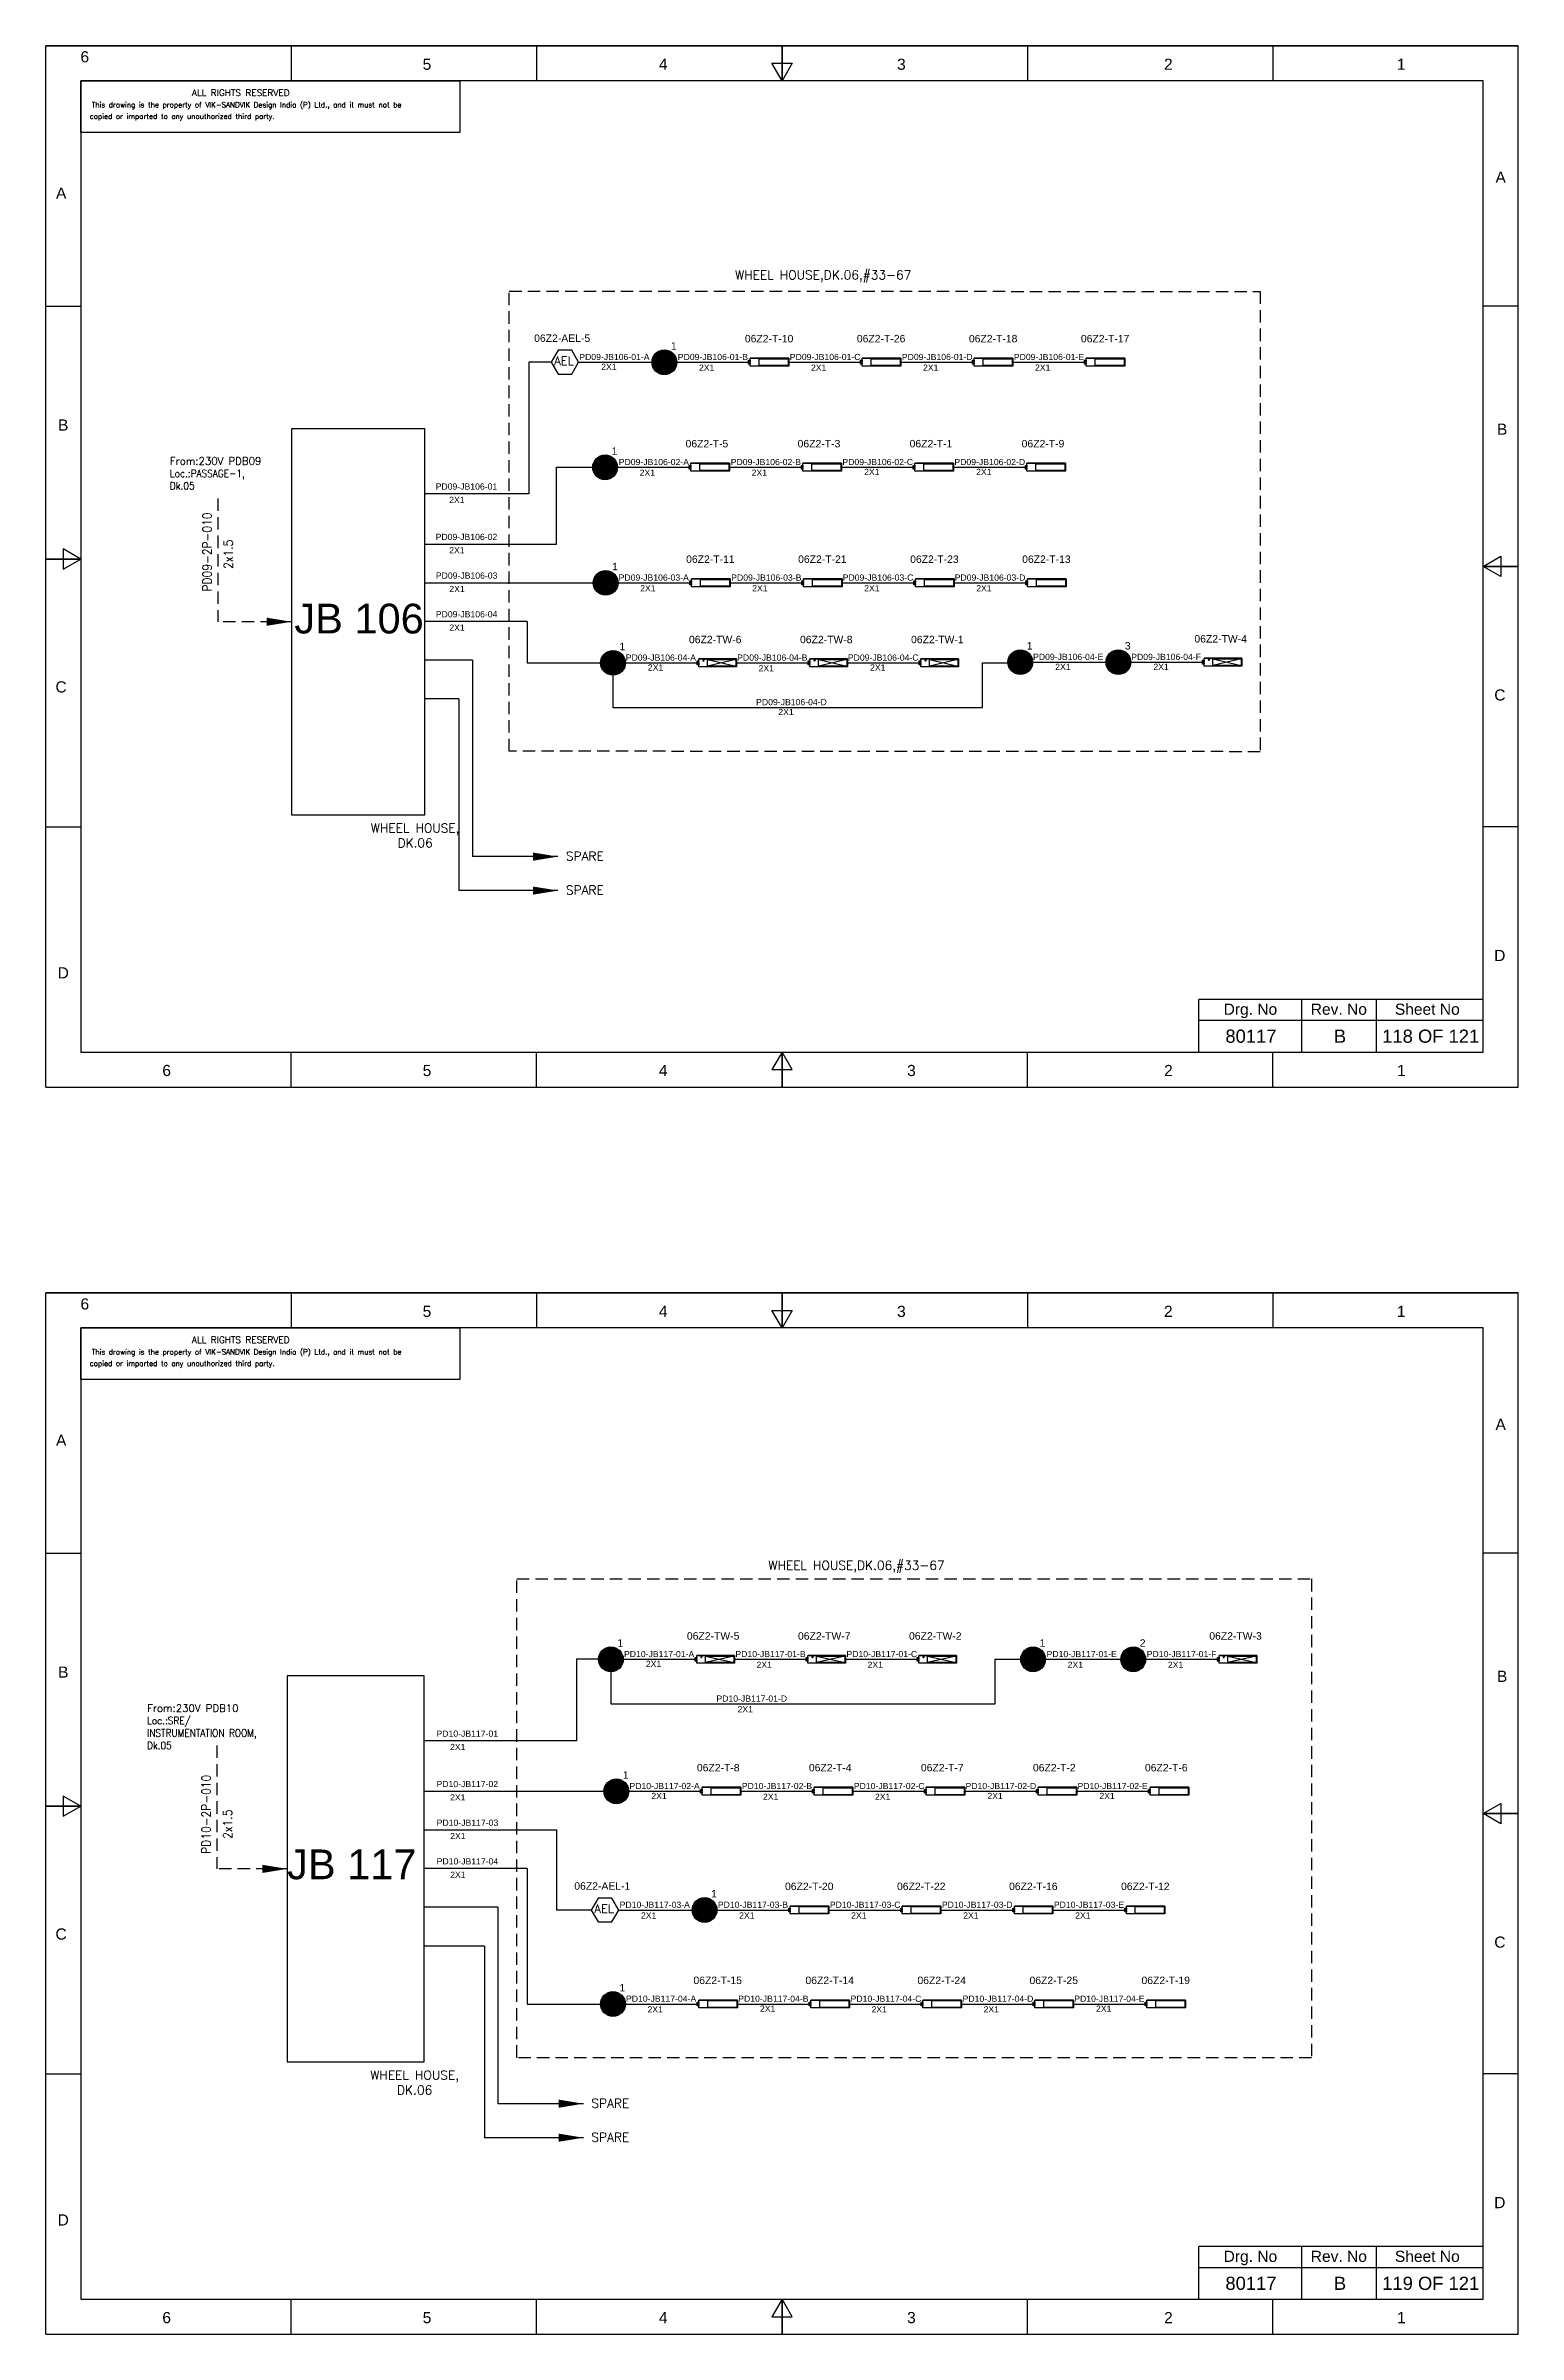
# Model space of a CAD drawing. Header units: inches. Extents: x -3311 to 1429, y -713 to 2436.
# Drawn here: x -343.4 to -46.4, y -713.5 to -251.8 of the extents above; entities that cross this region are included whole.
import ezdxf
from ezdxf.enums import TextEntityAlignment as Align

# ---------------------------------------------------------------- set-up
doc = ezdxf.new("R2010")
doc.units = ezdxf.units.IN
doc.linetypes.add('HIDDEN', pattern=[0.375, 0.25, -0.125])
doc.linetypes.add('SOLID', pattern=[0])
doc.layers.add('BW TL', color=7, linetype='Continuous')
doc.layers.add('LINE', color=3, linetype='SOLID')
for name, color, linetype, lineweight in [('ELEC_TXT-025', 1, 'Continuous', 25), ('HEL-025', 1, 'Continuous', 25), ('HEL-035', 2, 'Continuous', 35)]:
    doc.layers.add(name, color=color, linetype=linetype, lineweight=lineweight)
doc.styles.add('_NORMAL', font='arial.ttf')
doc.styles.add('ROMANS', font='simplex.shx', dxfattribs={"width": 0.88})
doc.styles.get("Standard").update_dxf_attribs({"font": 'arial.ttf'})
doc.dimstyles.get("Standard").update_dxf_attribs({"dimtxt": 0.18, "dimasz": 0.18, "dimexe": 0.18, "dimexo": 0.0625, "dimgap": 0.09, "dimtad": 0, "dimtih": 1, "dimtoh": 1, "dimdec": 4, "dimzin": 0, "dimdsep": 46, "dimtxsty": 'Standard', "dimcen": 0.09, "dimadec": 0, "dimazin": 0, "dimtfac": 1, "dimtdec": 4, "dimtofl": 0, "dimtmove": 0, "dimatfit": 3, "dimfxl": 1, "dimtolj": 1, "dimtzin": 0, "dimarcsym": 0})

# ---------------------------------------------------------------- blocks, each defined once
blk = doc.blocks.new('fr')
at = {"color": 7, "linetype": 'Continuous'}
for p, q in [((33763.99, 4500.4), (33466.99, 4500.4)), ((33466.99, 4500.4), (33763.99, 4500.4)), ((33466.99, 4290.33), (33466.99, 4500.4)), ((33516.49, 4500.4), (33516.49, 4493.33)), ((33565.99, 4500.4), (33565.99, 4493.33)), ((33615.49, 4493.33), (33613.45, 4496.87)), ((33613.45, 4496.87), (33617.53, 4496.87)), ((33615.49, 4500.4), (33615.49, 4493.33)), ((33615.49, 4493.33), (33615.49, 4500.4)), ((33615.49, 4500.4), (33615.49, 4493.33)), ((33617.53, 4496.87), (33615.49, 4493.33)), ((33664.99, 4500.4), (33664.99, 4493.33)), ((33714.49, 4500.4), (33714.49, 4493.33)), ((33763.99, 4290.33), (33763.99, 4500.4)), ((33763.99, 4290.33), (33763.99, 4500.4)), ((33756.92, 4493.33), (33474.06, 4493.33)), ((33474.06, 4493.33), (33474.06, 4297.41)), ((33756.92, 4297.41), (33756.92, 4493.33)), ((33466.99, 4447.89), (33474.06, 4447.89)), ((33763.99, 4447.89), (33756.92, 4447.89)), ((33466.99, 4396.87), (33474.06, 4396.87)), ((33474.06, 4396.87), (33466.99, 4396.87)), ((33466.99, 4396.87), (33474.06, 4396.87)), ((33474.06, 4396.87), (33470.53, 4398.91)), ((33470.53, 4398.91), (33470.53, 4394.83)), ((33470.53, 4394.83), (33474.06, 4396.87)), ((33756.92, 4395.37), (33760.45, 4397.41)), ((33763.99, 4395.37), (33756.92, 4395.37)), ((33760.45, 4393.33), (33756.92, 4395.37)), ((33756.92, 4395.37), (33763.99, 4395.37)), ((33763.99, 4395.37), (33756.92, 4395.37)), ((33760.45, 4397.41), (33760.45, 4393.33)), ((33466.99, 4342.85), (33474.06, 4342.85)), ((33763.99, 4342.85), (33756.92, 4342.85)), ((33474.06, 4297.41), (33756.92, 4297.41)), ((33516.49, 4290.33), (33516.49, 4297.41)), ((33565.99, 4290.33), (33565.99, 4297.41)), ((33615.49, 4297.41), (33613.45, 4293.87)), ((33613.45, 4293.87), (33617.53, 4293.87)), ((33615.49, 4290.33), (33615.49, 4297.41)), ((33617.53, 4293.87), (33615.49, 4297.41)), ((33615.49, 4297.41), (33615.49, 4290.33)), ((33615.49, 4290.33), (33615.49, 4297.41)), ((33664.99, 4290.33), (33664.99, 4297.41)), ((33714.49, 4290.33), (33714.49, 4297.41)), ((33466.99, 4290.33), (33763.99, 4290.33)), ((33466.99, 4290.33), (33763.99, 4290.33))]:
    blk.add_line(p, q, dxfattribs=at)
at = {"color": 7, "style": '_NORMAL'}
for s, p in [('6', (33474.86, 4498.18)), ('5', (33543.88, 4496.68)), ('4', (33591.52, 4496.68)), ('3', (33639.57, 4496.68)), ('2', (33693.41, 4496.68)), ('1', (33740.39, 4496.68)), ('A', (33760.45, 4473.88)), ('A', (33470.1, 4470.68)), ('B', (33470.52, 4423.9)), ('B', (33760.74, 4423.06)), ('C', (33470.08, 4371.07)), ('C', (33760.29, 4369.44)), ('D', (33760.27, 4316.89)), ('D', (33470.51, 4313.39)), ('6', (33491.37, 4293.69)), ('5', (33543.89, 4293.69)), ('4', (33591.53, 4293.69)), ('3', (33641.59, 4293.69)), ('2', (33693.43, 4293.69)), ('1', (33740.41, 4293.69))]:
    blk.add_text(s, height=2.25, dxfattribs=at).set_placement(p, align=Align.MIDDLE_CENTER)
blk = doc.blocks.new('A$C4BAD7D21')
at = {"layer": 'HEL-025'}
blk.add_lwpolyline([(-34000, 0), (-34000, 2086), (-18714, 2086), (-18714, 0)], close=True, dxfattribs=at)
at = {"layer": 'HEL-025', "style": 'ROMANS'}
for s, p in [('This drawing is the property of VIK-SANDVIK Design India (P) Ltd., and it must not be', (-33558, 1016)), (' copied or imparted to any unauthorized third party.', (-33785, 550))]:
    blk.add_text(s, height=210, dxfattribs=at).set_placement(p)
at = {"layer": 'HEL-035', "style": 'ROMANS'}
blk.add_text('     ALL RIGHTS RESERVED', height=262.5, dxfattribs=at).set_placement((-30497, 1476))
blk = doc.blocks.new('AEL')
at = {"color": 4}
blk.add_lwpolyline([(989.98, -190.09), (992.75, -190.09), (994.14, -187.69), (992.75, -185.28), (989.98, -185.28), (988.59, -187.69)], close=True, dxfattribs=at)
at = {"color": 4, "style": 'ROMANS'}
blk.add_text('AEL', height=1.725, dxfattribs=at).set_placement((989.2, -188.27))
blk = doc.blocks.new('AEL_L')
blk.add_blockref('AEL', (0, 0))
blk.add_attdef('TAG_NO', (986.55, -183.59), '', height=1.5)
blk = doc.blocks.new('FIXED_KEY_SWITCH')
h = blk.add_hatch(color=1)
h.dxf.hatch_style = 1
edge = h.paths.add_edge_path()
edge.add_arc((848.13, 1737.46), 2.5, 0, 360)
at = {"color": 1}
blk.add_circle((848.13, 1737.46), 2.5, dxfattribs=at)
at = {"color": 7, "insert": (849.44, 1741.5), "char_height": 1.5, "attachment_point": 1, "style": '_NORMAL'}
blk.add_mtext_dynamic_manual_height_columns('1', width=1.5, gutter_width=7.5, heights=[0], dxfattribs=at)
blk = doc.blocks.new('SWT')
blk.add_blockref('FIXED_KEY_SWITCH', (0, 0))
blk.add_attdef('TAG_NO', (844.55, 1741.11), '', height=1.5)
blk = doc.blocks.new('2A')
at = {"color": 7, "lineweight": -3, "ltscale": 2.5}
blk.add_line((790.02, 1997.62, -0.03), (782.23, 1997.62, -0.03), dxfattribs=at)
at = {"color": 7, "lineweight": -3, "ltscale": 2.5, "elevation": -0.03}
for points in [[(781.91, 1997.21), (782.23, 1997.21), (782.23, 1996.94), (781.91, 1996.94)], [(781.91, 1996.7), (782.23, 1996.7), (782.23, 1996.44), (781.91, 1996.44)], [(782.23, 1997.62), (790.02, 1997.62), (790.02, 1996.02), (782.23, 1996.02)], [(784.03, 1997.5), (789.88, 1997.5), (789.88, 1996.14), (784.03, 1996.14)]]:
    blk.add_lwpolyline(points, close=True, dxfattribs=at)
blk = doc.blocks.new('LED TUBE LIGHT 30W')
blk.add_blockref('2A', (179.91, -357.89))
blk.add_attdef('TAG_NO.', (962.52, 1642.97), '', height=1.5)
blk = doc.blocks.new('Two in One (White_Red) Surface Mounted')
at = {"color": 1, "lineweight": -3, "ltscale": 2.5}
for p, q in [((-7117, 26941, -6), (-7737, 26941, -6)), ((-7129, 26931, -6), (-7594, 26823, -6)), ((-7594, 26931, -6), (-7129, 26823, -6))]:
    blk.add_line(p, q, dxfattribs=at)
at = {"color": 1}
for p, q in [((-7661, 26918), (-7647, 26931)), ((-7658, 26915), (-7645, 26927))]:
    blk.add_line(p, q, dxfattribs=at)
at = {"color": 1, "lineweight": -3, "ltscale": 2.5, "elevation": -6}
for points in [[(-7762, 26908), (-7737, 26908), (-7737, 26887), (-7762, 26887)], [(-7762, 26868), (-7737, 26868), (-7737, 26847), (-7762, 26847)], [(-7737, 26941), (-7117, 26941), (-7117, 26814), (-7737, 26814)], [(-7594, 26931), (-7129, 26931), (-7129, 26823), (-7594, 26823)]]:
    blk.add_lwpolyline(points, close=True, dxfattribs=at)
at = {"color": 1}
for centre, radius, start, end in [((-7660, 26916), 9.74, 54.1326, 29.5513), ((-7660, 26916), 6.48, 60.1154, 22.7734), ((-7660, 26916), 2.11, 118.1967, 308.6398), ((-7646, 26929), 2.1, 303.5672, 123.2694)]:
    blk.add_arc(centre, radius, start, end, dxfattribs=at)
blk = doc.blocks.new('LED Two in One (White_Red) Surface mounted')
blk.add_blockref('Two in One (White_Red) Surface Mounted', (0, 0))
at = {"style": 'ROMANS', "width": 0.7}
blk.add_attdef('TAG_NO.:', text='', height=250, dxfattribs=at).set_placement((-7385, 27067), align=Align.CENTER)
blk = doc.blocks.new('RHS_SWITCH')
h = blk.add_hatch(color=1)
h.dxf.hatch_style = 1
edge = h.paths.add_edge_path()
edge.add_arc((2068.03, 3653.6), 2, 0, 360)
at = {"color": 1}
blk.add_circle((2068.03, 3653.6), 2, dxfattribs=at)
at = {"color": 7, "insert": (2069.08, 3656.84), "char_height": 1.2, "attachment_point": 1, "style": '_NORMAL'}
blk.add_mtext_dynamic_manual_height_columns('2', width=1.5, gutter_width=7.5, heights=[0], dxfattribs=at)
blk = doc.blocks.new('LHS_SWITCH')
h = blk.add_hatch(color=1)
h.dxf.hatch_style = 1
edge = h.paths.add_edge_path()
edge.add_arc((2067.22, 3641.35), 2, 0, 360)
at = {"color": 1}
blk.add_circle((2067.22, 3641.35), 2, dxfattribs=at)
at = {"color": 7, "insert": (2068.26, 3644.59), "char_height": 1.2, "attachment_point": 1, "style": '_NORMAL'}
blk.add_mtext_dynamic_manual_height_columns('3', width=1.5, gutter_width=7.5, heights=[0], dxfattribs=at)

msp = doc.modelspace()

# ---------------------------------------------------------------- linework, layer by layer
for p, q in [((-245.95, -315.69), (-245.95, -342.22)), ((-241.47, -315.69), (-245.95, -315.69)), ((-240.37, -352.39), (-240.37, -336.88)), ((-246.29, -367.99), (-266.94, -367.99)), ((-246.29, -367.99), (-246.29, -376.33)), ((-257.35, -375.8), (-266.94, -375.8)), ((-257.35, -375.8), (-257.35, -415.42)), ((-260.07, -383.6), (-266.94, -383.6)), ((-260.07, -383.6), (-260.07, -422.27)), ((-236.38, -577.34), (-236.38, -593.8)), ((-231.91, -577.34), (-236.38, -577.34)), ((-240.37, -611.77), (-240.37, -627.92)), ((-246.29, -619.57), (-267.05, -619.57)), ((-246.29, -619.57), (-246.29, -646.88)), ((-252.22, -627.37), (-267.05, -627.37)), ((-252.22, -627.37), (-252.22, -666.99)), ((-233.37, -627.92), (-240.37, -627.92)), ((-254.94, -635.18), (-267.05, -635.18)), ((-254.94, -635.18), (-254.94, -673.85))]:
    msp.add_line(p, q)
at = {"color": 7, "linetype": 'Continuous'}
for p, q in [((-53.47, -444.25), (-110.79, -444.25)), ((-110.79, -454.84), (-110.79, -444.25)), ((-90.02, -454.84), (-90.02, -444.25)), ((-75, -454.84), (-75, -444.25)), ((-110.79, -448.43), (-53.47, -448.43)), ((-53.47, -695.83), (-110.79, -695.83)), ((-110.79, -706.42), (-110.79, -695.83)), ((-90.02, -706.42), (-90.02, -695.83)), ((-75, -706.42), (-75, -695.83)), ((-110.79, -700.01), (-53.47, -700.01))]:
    msp.add_line(p, q, dxfattribs=at)
at = {"linetype": 'HIDDEN', "ltscale": 10, "elevation": -0.05}
for points in [[(-249.9, -301.33), (-98.43, -301.41), (-98.43, -394.25), (-249.9, -394.16)], [(-248.37, -561.14), (-88.08, -561.14), (-88.08, -657.71), (-248.37, -657.71)]]:
    msp.add_lwpolyline(points, close=True, dxfattribs=at)
msp.add_lwpolyline([(-266.94, -329.09), (-293.85, -329.09), (-293.85, -406.99), (-266.94, -406.99)], close=True)
at = {"linetype": 'HIDDEN', "ltscale": 10}
for points in [[(-308.72, -343.17), (-308.72, -368.04)], [(-308.91, -594.74), (-308.91, -619.62)]]:
    msp.add_lwpolyline(points, dxfattribs=at)
at = {"layer": 'LINE', "color": 0}
for p, q in [((-235.92, -315.69), (-221.12, -315.69)), ((-216.12, -315.69), (-201.33, -315.69)), ((-193.53, -315.69), (-178.73, -315.69)), ((-170.94, -315.69), (-156.14, -315.69)), ((-148.34, -315.69), (-133.55, -315.69)), ((-240.37, -336.88), (-233.08, -336.88)), ((-228.08, -336.88), (-213.29, -336.88)), ((-205.49, -336.88), (-190.69, -336.88)), ((-182.89, -336.88), (-168.1, -336.88)), ((-160.3, -336.88), (-145.5, -336.88)), ((-245.95, -342.22), (-266.94, -342.22)), ((-266.94, -352.39), (-240.37, -352.39)), ((-266.94, -360.19), (-232.97, -360.19)), ((-227.97, -360.19), (-213.18, -360.19)), ((-205.38, -360.19), (-190.59, -360.19)), ((-182.79, -360.19), (-167.99, -360.19)), ((-160.19, -360.19), (-145.4, -360.19)), ((-246.29, -376.33), (-231.5, -376.33)), ((-226.5, -376.33), (-211.7, -376.33)), ((-204.1, -376.33), (-189.3, -376.33)), ((-181.7, -376.33), (-166.9, -376.33)), ((-154.44, -385.31), (-154.44, -376.33)), ((-154.44, -376.33), (-149.34, -376.33)), ((-144.34, -376.19), (-129.54, -376.19)), ((-124.54, -376.19), (-109.75, -376.19)), ((-229, -378.83), (-229, -385.31)), ((-229, -385.31), (-154.44, -385.31)), ((-294.7, -580.67), (-294.7, -658.57)), ((-267.05, -580.67), (-294.7, -580.67)), ((-267.05, -658.57), (-267.05, -580.67)), ((-229.41, -579.84), (-229.41, -586.32)), ((-226.91, -577.34), (-212.12, -577.34)), ((-204.51, -577.34), (-189.71, -577.34)), ((-182.11, -577.34), (-167.31, -577.34)), ((-151.91, -586.32), (-151.91, -577.34)), ((-151.91, -577.34), (-146.8, -577.34)), ((-141.75, -577.34), (-126.54, -577.34)), ((-121.54, -577.34), (-106.75, -577.34)), ((-229.41, -586.32), (-151.91, -586.32)), ((-236.38, -593.8), (-267.05, -593.8)), ((-267.05, -603.97), (-230.81, -603.97)), ((-225.81, -603.97), (-211.01, -603.97)), ((-203.21, -603.97), (-188.42, -603.97)), ((-180.62, -603.97), (-165.82, -603.97)), ((-158.03, -603.97), (-143.23, -603.97)), ((-135.43, -603.97), (-120.64, -603.97)), ((-267.05, -611.77), (-240.37, -611.77)), ((-227.82, -627.92), (-213.02, -627.92)), ((-208.02, -627.92), (-193.23, -627.92)), ((-185.43, -627.92), (-170.63, -627.92)), ((-162.83, -627.92), (-148.04, -627.92)), ((-140.24, -627.92), (-125.45, -627.92)), ((-246.29, -646.88), (-231.5, -646.88)), ((-226.5, -646.88), (-211.7, -646.88)), ((-203.9, -646.88), (-189.11, -646.88)), ((-181.31, -646.88), (-166.51, -646.88)), ((-158.72, -646.88), (-143.92, -646.88)), ((-136.12, -646.88), (-121.33, -646.88)), ((-294.7, -658.57), (-267.05, -658.57))]:
    msp.add_line(p, q, dxfattribs=at)

# ---------------------------------------------------------------- block references
for name, p in [('fr', (-33810.39, -4752.25)), ('SWT', (-1066.75, -2053.15)), ('SWT', (-1078.71, -2074.34)), ('SWT', (-1078.6, -2097.65)), ('SWT', (-1077.13, -2113.79)), ('SWT', (-994.97, -2113.65)), ('fr', (-33810.39, -5003.83)), ('SWT', (-1077.54, -2314.8)), ('SWT', (-992.38, -2314.8)), ('SWT', (-1076.44, -2341.43)), ('SWT', (-1058.65, -2365.38)), ('SWT', (-1077.13, -2384.34))]:
    msp.add_blockref(name, p)
ref = msp.add_blockref('AEL_L', (-1230.06, -128))
ref.add_attrib('TAG_NO', '06Z2-AEL-5', (-244.89, -311.59), dxfattribs={"color": 4, "height": 1.5})
ref = msp.add_blockref('LED TUBE LIGHT 30W', (-1163.46, -1954.61, 0.03))
ref.add_attrib('TAG_NO.', '06Z2-T-10', (-202.39, -311.67, 0.03), dxfattribs={"height": 1.5})
ref = msp.add_blockref('LED TUBE LIGHT 30W', (-1140.87, -1954.61, 0.03))
ref.add_attrib('TAG_NO.', '06Z2-T-26', (-179.8, -311.67, 0.03), dxfattribs={"height": 1.5})
ref = msp.add_blockref('LED TUBE LIGHT 30W', (-1118.27, -1954.61, 0.03))
ref.add_attrib('TAG_NO.', '06Z2-T-18', (-157.2, -311.67, 0.03), dxfattribs={"height": 1.5})
ref = msp.add_blockref('LED TUBE LIGHT 30W', (-1095.68, -1954.61, 0.03))
ref.add_attrib('TAG_NO.', '06Z2-T-17', (-134.61, -311.67, 0.03), dxfattribs={"height": 1.5})
ref = msp.add_blockref('LED TUBE LIGHT 30W', (-1175.42, -1975.81, 0.03))
ref.add_attrib('TAG_NO.', '06Z2-T-5', (-214.35, -332.86, 0.03), dxfattribs={"height": 1.5})
ref = msp.add_blockref('LED TUBE LIGHT 30W', (-1152.82, -1975.81, 0.03))
ref.add_attrib('TAG_NO.', '06Z2-T-3', (-191.75, -332.86, 0.03), dxfattribs={"height": 1.5})
ref = msp.add_blockref('LED TUBE LIGHT 30W', (-1130.23, -1975.81, 0.03))
ref.add_attrib('TAG_NO.', '06Z2-T-1', (-169.16, -332.86, 0.03), dxfattribs={"height": 1.5})
ref = msp.add_blockref('LED TUBE LIGHT 30W', (-1107.63, -1975.81, 0.03))
ref.add_attrib('TAG_NO.', '06Z2-T-9', (-146.56, -332.86, 0.03), dxfattribs={"height": 1.5})
ref = msp.add_blockref('LED TUBE LIGHT 30W', (-1175.31, -1999.12, 0.03))
ref.add_attrib('TAG_NO.', '06Z2-T-11', (-214.24, -356.17, 0.03), dxfattribs={"height": 1.5})
ref = msp.add_blockref('LED TUBE LIGHT 30W', (-1152.72, -1999.12, 0.03))
ref.add_attrib('TAG_NO.', '06Z2-T-21', (-191.65, -356.17, 0.03), dxfattribs={"height": 1.5})
ref = msp.add_blockref('LED TUBE LIGHT 30W', (-1130.12, -1999.12, 0.03))
ref.add_attrib('TAG_NO.', '06Z2-T-23', (-169.05, -356.17, 0.03), dxfattribs={"height": 1.5})
ref = msp.add_blockref('LED TUBE LIGHT 30W', (-1107.53, -1999.12, 0.03))
ref.add_attrib('TAG_NO.', '06Z2-T-13', (-146.46, -356.17, 0.03), dxfattribs={"height": 1.5})
ref = msp.add_blockref('LED TUBE LIGHT 30W', (-1173.14, -2242.9, 0.03))
ref.add_attrib('TAG_NO.', '06Z2-T-8', (-212.07, -599.95, 0.03), dxfattribs={"height": 1.5})
ref = msp.add_blockref('LED TUBE LIGHT 30W', (-1150.55, -2242.9, 0.03))
ref.add_attrib('TAG_NO.', '06Z2-T-4', (-189.48, -599.95, 0.03), dxfattribs={"height": 1.5})
ref = msp.add_blockref('LED TUBE LIGHT 30W', (-1127.96, -2242.9, 0.03))
ref.add_attrib('TAG_NO.', '06Z2-T-7', (-166.89, -599.95, 0.03), dxfattribs={"height": 1.5})
ref = msp.add_blockref('LED TUBE LIGHT 30W', (-1105.36, -2242.9, 0.03))
ref.add_attrib('TAG_NO.', '06Z2-T-2', (-144.29, -599.95, 0.03), dxfattribs={"height": 1.5})
ref = msp.add_blockref('LED TUBE LIGHT 30W', (-1082.77, -2242.9, 0.03))
ref.add_attrib('TAG_NO.', '06Z2-T-6', (-121.7, -599.95, 0.03), dxfattribs={"height": 1.5})
ref = msp.add_blockref('AEL_L', (-1221.96, -440.23))
ref.add_attrib('TAG_NO', '06Z2-AEL-1', (-236.79, -623.82), dxfattribs={"color": 4, "height": 1.5})
ref = msp.add_blockref('LED TUBE LIGHT 30W', (-1155.36, -2266.85, 0.03))
ref.add_attrib('TAG_NO.', '06Z2-T-20', (-194.29, -623.9, 0.03), dxfattribs={"height": 1.5})
ref = msp.add_blockref('LED TUBE LIGHT 30W', (-1132.77, -2266.85, 0.03))
ref.add_attrib('TAG_NO.', '06Z2-T-22', (-171.7, -623.9, 0.03), dxfattribs={"height": 1.5})
ref = msp.add_blockref('LED TUBE LIGHT 30W', (-1110.17, -2266.85, 0.03))
ref.add_attrib('TAG_NO.', '06Z2-T-16', (-149.1, -623.9, 0.03), dxfattribs={"height": 1.5})
ref = msp.add_blockref('LED TUBE LIGHT 30W', (-1087.58, -2266.85, 0.03))
ref.add_attrib('TAG_NO.', '06Z2-T-12', (-126.51, -623.9, 0.03), dxfattribs={"height": 1.5})
ref = msp.add_blockref('LED TUBE LIGHT 30W', (-1173.83, -2285.81, 0.03))
ref.add_attrib('TAG_NO.', '06Z2-T-15', (-212.76, -642.86, 0.03), dxfattribs={"height": 1.5})
ref = msp.add_blockref('LED TUBE LIGHT 30W', (-1151.24, -2285.81, 0.03))
ref.add_attrib('TAG_NO.', '06Z2-T-14', (-190.17, -642.86, 0.03), dxfattribs={"height": 1.5})
ref = msp.add_blockref('LED TUBE LIGHT 30W', (-1128.65, -2285.81, 0.03))
ref.add_attrib('TAG_NO.', '06Z2-T-24', (-167.58, -642.86, 0.03), dxfattribs={"height": 1.5})
ref = msp.add_blockref('LED TUBE LIGHT 30W', (-1106.05, -2285.81, 0.03))
ref.add_attrib('TAG_NO.', '06Z2-T-25', (-144.98, -642.86, 0.03), dxfattribs={"height": 1.5})
ref = msp.add_blockref('LED TUBE LIGHT 30W', (-1083.46, -2285.81, 0.03))
ref.add_attrib('TAG_NO.', '06Z2-T-19', (-122.39, -642.86, 0.03), dxfattribs={"height": 1.5})
at = {"layer": 'BW TL'}
ref = msp.add_blockref('LED Two in One (White_Red) Surface mounted', (-116.78, -706.06, 0.08), dxfattribs=dict(at, xscale=0.012267918464603, yscale=0.012267918464603, zscale=0.012267918464603))
ref.add_attrib('TAG_NO.:', '06Z2-TW-6', dxfattribs={"layer": '0', "height": 1.5}).set_placement((-208.37, -372.37, 0.08), align=Align.CENTER)
ref = msp.add_blockref('LED Two in One (White_Red) Surface mounted', (-94.38, -706.06, 0.08), dxfattribs=dict(at, xscale=0.012267918464603, yscale=0.012267918464603, zscale=0.012267918464603))
ref.add_attrib('TAG_NO.:', '06Z2-TW-8', dxfattribs={"layer": '0', "height": 1.5}).set_placement((-185.97, -372.37, 0.08), align=Align.CENTER)
ref = msp.add_blockref('LED Two in One (White_Red) Surface mounted', (-71.98, -706.06, 0.08), dxfattribs=dict(at, xscale=0.012267918464603, yscale=0.012267918464603, zscale=0.012267918464603))
ref.add_attrib('TAG_NO.:', '06Z2-TW-1', dxfattribs={"layer": '0', "height": 1.5}).set_placement((-163.57, -372.37, 0.08), align=Align.CENTER)
ref = msp.add_blockref('LED Two in One (White_Red) Surface mounted', (-14.83, -705.92, 0.08), dxfattribs=dict(at, xscale=0.012267918464603, yscale=0.012267918464603, zscale=0.012267918464603))
ref.add_attrib('TAG_NO.:', '06Z2-TW-4', dxfattribs={"layer": '0', "height": 1.5}).set_placement((-106.42, -372.23, 0.08), align=Align.CENTER)
ref = msp.add_blockref('LED Two in One (White_Red) Surface mounted', (-117.19, -907.07, 0.08), dxfattribs=dict(at, xscale=0.012267918464603, yscale=0.012267918464603, zscale=0.012267918464603))
ref.add_attrib('TAG_NO.:', '06Z2-TW-5', dxfattribs={"layer": '0', "height": 1.5}).set_placement((-208.79, -573.38, 0.08), align=Align.CENTER)
ref = msp.add_blockref('LED Two in One (White_Red) Surface mounted', (-94.79, -907.07, 0.08), dxfattribs=dict(at, xscale=0.012267918464603, yscale=0.012267918464603, zscale=0.012267918464603))
ref.add_attrib('TAG_NO.:', '06Z2-TW-7', dxfattribs={"layer": '0', "height": 1.5}).set_placement((-186.38, -573.38, 0.08), align=Align.CENTER)
ref = msp.add_blockref('LED Two in One (White_Red) Surface mounted', (-72.39, -907.07, 0.08), dxfattribs=dict(at, xscale=0.012267918464603, yscale=0.012267918464603, zscale=0.012267918464603))
ref.add_attrib('TAG_NO.:', '06Z2-TW-2', dxfattribs={"layer": '0', "height": 1.5}).set_placement((-163.98, -573.38, 0.08), align=Align.CENTER)
ref = msp.add_blockref('LED Two in One (White_Red) Surface mounted', (-11.83, -907.07, 0.08), dxfattribs=dict(at, xscale=0.012267918464603, yscale=0.012267918464603, zscale=0.012267918464603))
ref.add_attrib('TAG_NO.:', '06Z2-TW-3', dxfattribs={"layer": '0', "height": 1.5}).set_placement((-103.42, -573.38, 0.08), align=Align.CENTER)
at = {"layer": 'ELEC_TXT-025', "color": 0, "xscale": 0.005, "yscale": 0.005, "zscale": 0.005}
for p in [(-166.33, -269.35), (-166.33, -520.93)]:
    msp.add_blockref('A$C4BAD7D21', p, dxfattribs=at)
at = {"layer": 'LINE', "color": 7, "xscale": 1.25, "yscale": 1.25, "zscale": 1.25}
for name, p in [('LHS_SWITCH', (-2711.07, -4927.88)), ('RHS_SWITCH', (-2709.09, -5144.35))]:
    msp.add_blockref(name, p, dxfattribs=at)

# ---------------------------------------------------------------- texts
at = {"color": 7}
for s, p in [('PD09-JB106-01-A', (-235.79, -315.25, 0.03)), ('2X1', (-231.37, -317.25)), ('PD09-JB106-01-B', (-215.92, -315.25, 0.03)), ('2X1', (-211.65, -317.4, -0.03)), ('PD09-JB106-01-C', (-193.33, -315.25, 0.03)), ('2X1', (-189.06, -317.4, -0.03)), ('PD09-JB106-01-D', (-170.73, -315.25, 0.03)), ('2X1', (-166.46, -317.4, -0.03)), ('PD09-JB106-01-E', (-148.14, -315.25, 0.03)), ('2X1', (-143.87, -317.4, -0.03)), ('PD09-JB106-02-A', (-227.83, -336.44, 0.03)), ('PD09-JB106-02-B', (-205.24, -336.44, 0.03)), ('PD09-JB106-02-C', (-182.72, -336.44, 0.03)), ('PD09-JB106-02-D', (-160.13, -336.44, 0.03)), ('PD09-JB106-01', (-264.76, -341.38)), ('2X1', (-223.61, -338.59, -0.03)), ('2X1', (-201.02, -338.59, -0.03)), ('2X1', (-178.34, -338.44)), ('2X1', (-155.75, -338.44)), ('2X1', (-262.03, -344.08)), ('PD09-JB106-02', (-264.76, -351.55)), ('2X1', (-262.03, -354.24)), ('PD09-JB106-03', (-264.73, -359.35)), ('PD09-JB106-03-A', (-227.85, -359.75, 0.03)), ('PD09-JB106-03-B', (-205.15, -359.75, 0.03)), ('PD09-JB106-03-C', (-182.66, -359.75, 0.03)), ('PD09-JB106-03-D', (-160.07, -359.75, 0.03)), ('2X1', (-262, -362.05)), ('2X1', (-223.5, -361.91, -0.03)), ('2X1', (-200.91, -361.91, -0.03)), ('2X1', (-178.32, -361.91, -0.03)), ('2X1', (-155.72, -361.91, -0.03)), ('PD09-JB106-04', (-264.73, -367.15)), ('2X1', (-262, -369.85)), ('PD09-JB106-04-A', (-226.42, -375.89, 0.03)), ('2X1', (-221.95, -377.89)), ('PD09-JB106-04-B', (-203.94, -375.89, 0.03)), ('2X1', (-199.63, -378.05, -0.03)), ('PD09-JB106-04-C', (-181.62, -375.89, 0.03)), ('2X1', (-177.14, -377.89)), ('PD09-JB106-04-E', (-144.26, -375.75, 0.03)), ('2X1', (-139.79, -377.75)), ('PD09-JB106-04-F', (-124.46, -375.75, 0.03)), ('2X1', (-119.99, -377.75)), ('PD09-JB106-04-D', (-200.12, -384.87, 0.03)), ('2X1', (-195.64, -386.87)), ('PD10-JB117-01-A', (-226.77, -576.91, 0.03)), ('PD10-JB117-01-B', (-204.3, -576.91, 0.03)), ('PD10-JB117-01-C', (-181.9, -576.91, 0.03)), ('PD10-JB117-01-E', (-141.54, -576.91, 0.03)), ('PD10-JB117-01-F', (-121.33, -576.91, 0.03)), ('2X1', (-222.36, -578.9)), ('2X1', (-200.04, -579.06, -0.03)), ('2X1', (-177.64, -579.06, -0.03)), ('2X1', (-137.28, -579.06, -0.03)), ('2X1', (-117.07, -579.06, -0.03)), ('PD10-JB117-01-D', (-208.13, -585.89, 0.03)), ('2X1', (-203.87, -588.04, -0.03)), ('PD10-JB117-01', (-264.59, -592.96)), ('2X1', (-261.86, -595.66)), ('PD10-JB117-02', (-264.59, -603.13)), ('2X1', (-261.86, -605.82)), ('PD10-JB117-02-A', (-225.67, -603.53, 0.03)), ('2X1', (-221.26, -605.53)), ('PD10-JB117-02-B', (-203, -603.53, 0.03)), ('2X1', (-198.74, -605.68, -0.03)), ('PD10-JB117-02-C', (-180.41, -603.53, 0.03)), ('2X1', (-176.15, -605.68, -0.03)), ('PD10-JB117-02-D', (-157.89, -603.53, 0.03)), ('2X1', (-153.47, -605.53)), ('PD10-JB117-02-E', (-135.3, -603.53, 0.03)), ('2X1', (-130.88, -605.53)), ('PD10-JB117-03', (-264.56, -610.93)), ('2X1', (-261.83, -613.62)), ('PD10-JB117-04', (-264.56, -618.73)), ('2X1', (-261.83, -621.43)), ('PD10-JB117-03-A', (-227.65, -627.48, 0.03)), ('PD10-JB117-03-B', (-207.85, -627.48, 0.03)), ('PD10-JB117-03-C', (-185.26, -627.48, 0.03)), ('PD10-JB117-03-D', (-162.66, -627.48, 0.03)), ('PD10-JB117-03-E', (-140.07, -627.48, 0.03)), ('2X1', (-223.35, -629.64, -0.03)), ('2X1', (-203.55, -629.64, -0.03)), ('2X1', (-180.96, -629.64, -0.03)), ('2X1', (-158.36, -629.64, -0.03)), ('2X1', (-135.77, -629.64, -0.03)), ('PD10-JB117-04-A', (-226.37, -646.44, 0.03)), ('PD10-JB117-04-B', (-203.73, -646.44, 0.03)), ('PD10-JB117-04-C', (-181.06, -646.44, 0.03)), ('PD10-JB117-04-D', (-158.47, -646.44, 0.03)), ('PD10-JB117-04-E', (-135.95, -646.44, 0.03)), ('2X1', (-222.03, -648.59, -0.03)), ('2X1', (-199.35, -648.44)), ('2X1', (-176.84, -648.59, -0.03)), ('2X1', (-154.24, -648.59, -0.03)), ('2X1', (-131.57, -648.44))]:
    msp.add_text(s, height=1.25, dxfattribs=at).set_placement(p)
at = {"color": 7, "lineweight": 30}
for s, p in [('JB 106 ', (-279.04, -367.4)), ('JB 117', (-281.67, -618.71))]:
    msp.add_text(s, height=6, dxfattribs=at).set_placement(p, align=Align.MIDDLE_CENTER)
at = {"color": 7}
for s, height, p in [('Drg. No', 2.246, (-100.42, -446.2)), ('Rev. No', 2.246, (-82.58, -446.2)), ('Sheet No', 2.246, (-64.74, -446.2)), ('80117', 2.653, (-100.31, -451.64)), ('B', 2.65, (-82.34, -451.64)), ('118 OF 121', 2.653, (-64.05, -451.64)), ('Drg. No', 2.246, (-100.42, -697.78)), ('Rev. No', 2.246, (-82.58, -697.78)), ('Sheet No', 2.246, (-64.74, -697.78)), ('80117', 2.653, (-100.31, -703.22)), ('B', 2.65, (-82.34, -703.22)), ('119 OF 121', 2.653, (-64.05, -703.22))]:
    msp.add_text(s, height=height, dxfattribs=at).set_placement(p, align=Align.MIDDLE_CENTER)
at = {"color": 7, "char_height": 1.8, "attachment_point": 1, "style": '_NORMAL'}
for s, insert, width in [('{\\Fromans|c0;\\C2;WHEEL HOUSE,DK.06,#33-67}', (-204.37, -297.17, 0.22), 128.8823), ('{\\Fromans|c0;\\C2;SPARE}', (-238.49, -414.42), 8.1658), ('{\\Fromans|c0;\\C2;SPARE}', (-238.49, -421.27), 8.1658), ('{\\Fromans|c0;\\C2;WHEEL HOUSE,DK.06,#33-67}', (-197.66, -557.48, 0.16), 128.8823), ('{\\Fromans|c0;\\C2;SPARE}', (-233.35, -666), 8.1658), ('{\\Fromans|c0;\\C2;SPARE}', (-233.35, -672.85), 8.1658)]:
    msp.add_mtext(s, dxfattribs=dict(at, insert=insert, width=width))
at = {"color": 7, "char_height": 1.5, "attachment_point": 1}
for s, insert, width in [('{\\Fromans|c0;\\C2;From:230V PDB09 \\P\\Fsimplex|c0;\\W0.88;Loc.:PASSAGE-1,\\PDk.05}', (-318.37, -334.86), 44.8449), ('{\\Fromans|c0;\\C2;From:230V PDB10 \\P\\Fsimplex|c0;\\W0.88;Loc.:SRE/\\PINSTRUMENTATION ROOM,      \\PDk.05}', (-322.97, -586.46), 36.8884)]:
    msp.add_mtext(s, dxfattribs=dict(at, insert=insert, width=width))
at = {"color": 7, "char_height": 1.8, "width": 17.1296, "attachment_point": 1, "rotation": 90, "style": '_NORMAL'}
for s, insert in [('{\\Fromans|c0;\\W0.88;PD09-2P-010}', (-311.77, -361.95)), ('{\\Fromans|c0;\\W0.88;PD10-2P-010}', (-311.96, -616.58))]:
    msp.add_mtext(s, dxfattribs=dict(at, insert=insert))
at = {"color": 7, "char_height": 1.8, "attachment_point": 1, "rotation": 90, "style": '_NORMAL'}
for insert in [(-307.5, -357.38), (-307.62, -613.57)]:
    msp.add_mtext('{\\Fsimplex|c0;\\W0.88;2x1.5}', dxfattribs=dict(at, insert=insert))
at = {"color": 7, "char_height": 1.8, "attachment_point": 1, "style": '_NORMAL'}
for insert in [(-278.46, -408.76), (-278.57, -660.33)]:
    msp.add_mtext('\\pxqc;{\\Fromans|c0;\\C2;WHEEL HOUSE, \\PDK.06}', dxfattribs=dict(at, insert=insert))

# ---------------------------------------------------------------- leaders
at = {"linetype": 'HIDDEN', "ltscale": 10}
for points in [[(-293.85, -368.04), (-308.72, -368.04)], [(-294.7, -619.62), (-308.91, -619.62)]]:
    msp.add_leader(points, dimstyle='Standard', override={"dimasz": 5, "dimarcsym": 1}, dxfattribs=at)
for points in [[(-240.11, -415.42), (-257.35, -415.42)], [(-240.11, -422.27), (-260.07, -422.27)], [(-234.97, -666.99), (-252.22, -666.99)], [(-234.97, -673.85), (-254.94, -673.85)]]:
    msp.add_leader(points, dimstyle='Standard', override={"dimasz": 5, "dimarcsym": 1})

doc.saveas('drawing.dxf')
